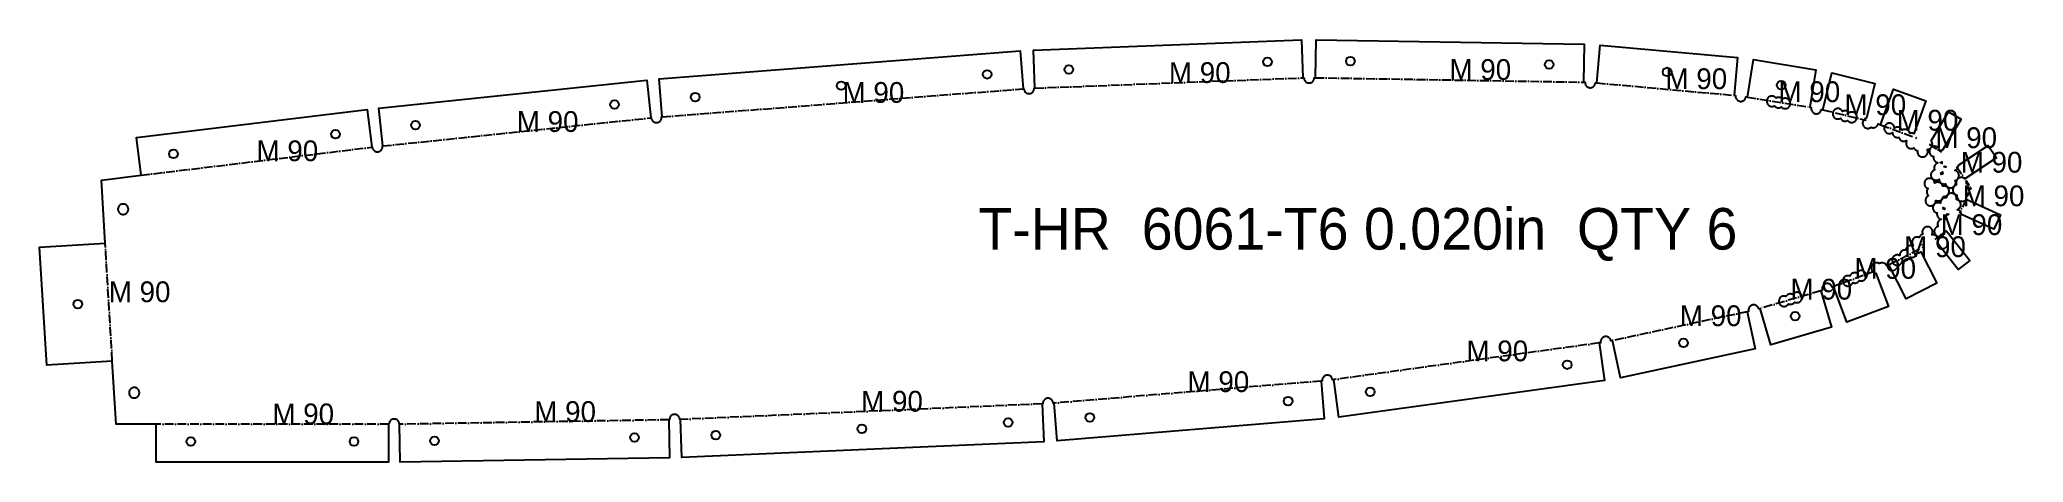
# Model space of a CAD drawing. Header units: millimetres. Extents: x -22 to 551, y -11 to 111.
import ezdxf

# ---------------------------------------------------------------- set-up
doc = ezdxf.new("R2010")
doc.units = ezdxf.units.MM
doc.linetypes.add('DASHDOT', pattern=[3.556, 2.54, -0.508, 0, -0.508])
for name, color, linetype in [('CUT', 7, 'CONTINUOUS'), ('ETCH', 8, 'CONTINUOUS'), ('HOLE', 6, 'CONTINUOUS'), ('MOUNTAIN', 5, 'DASHDOT')]:
    doc.layers.add(name, color=color, linetype=linetype)

msp = doc.modelspace()

# ---------------------------------------------------------------- linework, layer by layer
at = {"layer": 'CUT'}
for points in [[(524.5, 79.84), (524.4, 79.74), (524.31, 79.62), (524.24, 79.49), (524.17, 79.36), (524.12, 79.22), (524.09, 79.08), (524.07, 78.93), (524.06, 78.78), (524.07, 78.64), (524.09, 78.49), (524.12, 78.35), (524.17, 78.21), (524.24, 78.08), (524.31, 77.95), (524.4, 77.83), (524.5, 77.72), (524.61, 77.62), (524.73, 77.54), (524.85, 77.46), (524.99, 77.4), (525.12, 77.35), (525.27, 77.31), (525.29, 77.31), (525.28, 77.28), (525.26, 77.14), (525.25, 76.99), (525.26, 76.84), (525.28, 76.7), (525.31, 76.55), (525.36, 76.42), (525.43, 76.28), (525.5, 76.16), (525.59, 76.04), (525.69, 75.93), (525.8, 75.83), (525.92, 75.74), (526.04, 75.67), (526.18, 75.6), (526.31, 75.55), (526.46, 75.52), (526.49, 75.51), (526.35, 75.47), (526.22, 75.4), (526.09, 75.33), (525.97, 75.24), (525.87, 75.14), (525.77, 75.03), (525.68, 74.91), (525.6, 74.79), (525.54, 74.65), (525.49, 74.52), (525.45, 74.37), (525.43, 74.23), (525.43, 74.08), (525.43, 73.93), (525.45, 73.79), (525.49, 73.65), (525.54, 73.51), (525.57, 73.44), (525.53, 73.43), (525.4, 73.38), (525.26, 73.32), (525.14, 73.24), (525.02, 73.16), (524.91, 73.06), (524.81, 72.95), (524.72, 72.83), (524.65, 72.7), (524.58, 72.57), (524.53, 72.43), (524.5, 72.29), (524.48, 72.14), (524.47, 72), (524.48, 71.85), (524.5, 71.7), (524.53, 71.56), (524.58, 71.42), (524.65, 71.29), (524.72, 71.16), (524.81, 71.04), (524.91, 70.94), (525.02, 70.84), (525.14, 70.75), (525.26, 70.67), (525.4, 70.61), (525.53, 70.56), (525.68, 70.53), (525.82, 70.5), (525.97, 70.5), (526.12, 70.5), (526.26, 70.53), (526.41, 70.56), (526.54, 70.61), (526.68, 70.67), (526.8, 70.75), (526.84, 70.78), (526.84, 70.72), (526.86, 70.57), (526.9, 70.43), (526.95, 70.29), (527.01, 70.16), (527.09, 70.03), (527.17, 69.91), (527.27, 69.81), (527.38, 69.71), (527.5, 69.62), (527.63, 69.54), (527.76, 69.48), (527.9, 69.43), (528.04, 69.4), (528.19, 69.37), (528.33, 69.37), (528.48, 69.37), (528.63, 69.4), (528.7, 69.41), (528.72, 69.34), (528.77, 69.2), (528.83, 69.07), (528.91, 68.94), (528.99, 68.83), (529.09, 68.72), (529.2, 68.62), (529.32, 68.53), (529.45, 68.45), (529.58, 68.39), (529.72, 68.34), (529.86, 68.31), (530.01, 68.28), (530.15, 68.28), (530.3, 68.28), (530.44, 68.31), (530.59, 68.34), (530.73, 68.39), (530.86, 68.45), (530.99, 68.53), (531.1, 68.62), (531.21, 68.72), (531.31, 68.83), (531.4, 68.94), (531.48, 69.07), (531.54, 69.2), (531.59, 69.34), (531.62, 69.48), (531.65, 69.63), (531.65, 69.78), (531.65, 69.92), (531.62, 70.07), (531.59, 70.21), (531.54, 70.35), (531.51, 70.42), (531.54, 70.43), (531.68, 70.48), (531.82, 70.54), (531.94, 70.61), (532.06, 70.7), (532.17, 70.8), (532.27, 70.91), (532.36, 71.03), (532.43, 71.15), (532.49, 71.29), (532.54, 71.43), (532.58, 71.57), (532.6, 71.71), (532.61, 71.86), (532.6, 72.01), (532.58, 72.15), (532.54, 72.3), (532.49, 72.44), (532.43, 72.57), (532.36, 72.69), (532.27, 72.81), (532.17, 72.92), (532.06, 73.02), (531.94, 73.11), (531.82, 73.18), (531.68, 73.25), (531.54, 73.3), (531.4, 73.33), (531.37, 73.34), (531.51, 73.38), (531.64, 73.45), (531.77, 73.52), (531.88, 73.61), (531.99, 73.71), (532.09, 73.82), (532.18, 73.94), (532.26, 74.06), (532.32, 74.2), (532.37, 74.33), (532.4, 74.48), (532.43, 74.62), (532.43, 74.77), (532.43, 74.82), (541.04, 80.53), (543.42, 76.94), (534.28, 70.87), (534.3, 70.84), (534.22, 70.92), (534.1, 71.01), (533.97, 71.08), (533.84, 71.14), (533.7, 71.19), (533.56, 71.23), (533.41, 71.25), (533.26, 71.26), (533.12, 71.25), (532.97, 71.23), (532.83, 71.19), (532.69, 71.14), (532.56, 71.08), (532.43, 71.01), (532.31, 70.92), (532.2, 70.82), (532.1, 70.71), (532.02, 70.59), (531.94, 70.47), (531.88, 70.33), (531.83, 70.19), (531.79, 70.05), (531.77, 69.91), (531.76, 69.76), (531.77, 69.61), (531.79, 69.47), (531.83, 69.32), (531.88, 69.18), (531.91, 69.12), (531.87, 69.11), (531.73, 69.06), (531.6, 69), (531.47, 68.92), (531.36, 68.83), (531.25, 68.74), (531.15, 68.63), (531.06, 68.51), (530.99, 68.38), (530.92, 68.25), (530.87, 68.11), (530.84, 67.97), (530.82, 67.82), (530.81, 67.67), (530.82, 67.53), (530.84, 67.38), (530.87, 67.24), (530.92, 67.1), (530.99, 66.97), (531.06, 66.84), (531.15, 66.72), (531.25, 66.61), (531.36, 66.51), (531.47, 66.43), (531.6, 66.35), (531.73, 66.29), (531.87, 66.24), (532.02, 66.2), (532.03, 66.2), (532.03, 66.17), (532.01, 66.03), (532, 65.88), (532.01, 65.73), (532.03, 65.59), (532.06, 65.44), (532.11, 65.31), (532.18, 65.17), (532.25, 65.05), (532.34, 64.93), (532.44, 64.82), (532.55, 64.72), (532.67, 64.63), (532.79, 64.56), (532.92, 64.49), (533.06, 64.44), (533.21, 64.41), (533.35, 64.39), (533.5, 64.38), (533.65, 64.39), (533.79, 64.41), (533.93, 64.44), (534.07, 64.49), (534.21, 64.56), (534.33, 64.63), (534.45, 64.72), (534.56, 64.82), (534.66, 64.93), (534.72, 65.01), (544.6, 60.48), (542.69, 56.31), (533.29, 60.63), (533.29, 60.65), (533.27, 60.8), (533.23, 60.94), (533.18, 61.08), (533.12, 61.21), (533.04, 61.34), (532.95, 61.46), (532.86, 61.57), (532.75, 61.66), (532.63, 61.75), (532.5, 61.83), (532.37, 61.89), (532.23, 61.94), (532.09, 61.98), (532.06, 61.98), (532.19, 62.03), (532.33, 62.09), (532.45, 62.17), (532.57, 62.25), (532.68, 62.35), (532.78, 62.46), (532.87, 62.58), (532.94, 62.71), (533, 62.84), (533.05, 62.98), (533.09, 63.12), (533.11, 63.27), (533.12, 63.41), (533.11, 63.56), (533.09, 63.71), (533.05, 63.85), (533, 63.99), (532.94, 64.12), (532.87, 64.25), (532.78, 64.37), (532.68, 64.47), (532.57, 64.57), (532.45, 64.66), (532.33, 64.74), (532.19, 64.8), (532.05, 64.85), (531.91, 64.88), (531.89, 64.89), (531.9, 64.92), (531.92, 65.06), (531.93, 65.21), (531.92, 65.35), (531.9, 65.5), (531.86, 65.64), (531.81, 65.78), (531.75, 65.92), (531.68, 66.04), (531.59, 66.16), (531.49, 66.27), (531.38, 66.37), (531.26, 66.46), (531.14, 66.53), (531, 66.59), (530.86, 66.64), (530.72, 66.68), (530.58, 66.7), (530.43, 66.71), (530.28, 66.7), (530.14, 66.68), (529.99, 66.64), (529.85, 66.59), (529.72, 66.53), (529.59, 66.46), (529.48, 66.37), (529.37, 66.27), (529.27, 66.16), (529.18, 66.04), (529.11, 65.92), (529.04, 65.78), (528.99, 65.64), (528.96, 65.5), (528.94, 65.39), (528.9, 65.4), (528.75, 65.41), (528.61, 65.4), (528.46, 65.38), (528.32, 65.34), (528.18, 65.29), (528.05, 65.23), (527.92, 65.15), (527.8, 65.07), (527.69, 64.97), (527.6, 64.86), (527.51, 64.74), (527.43, 64.61), (527.37, 64.48), (527.32, 64.34), (527.28, 64.2), (527.26, 64.05), (527.25, 63.91), (527.26, 63.82), (527.25, 63.82), (527.12, 63.89), (526.98, 63.94), (526.84, 63.97), (526.69, 63.99), (526.54, 64), (526.4, 63.99), (526.25, 63.97), (526.11, 63.94), (525.97, 63.89), (525.84, 63.82), (525.71, 63.75), (525.59, 63.66), (525.48, 63.56), (525.38, 63.45), (525.3, 63.33), (525.22, 63.21), (525.16, 63.08), (525.11, 62.94), (525.07, 62.79), (525.05, 62.65), (525.04, 62.5), (525.05, 62.35), (525.07, 62.21), (525.11, 62.07), (525.16, 61.93), (525.22, 61.79), (525.3, 61.67), (525.38, 61.55), (525.48, 61.44), (525.59, 61.34), (525.71, 61.25), (525.84, 61.18), (525.97, 61.12), (526.11, 61.07), (526.25, 61.03), (526.27, 61.03), (526.26, 61), (526.24, 60.85), (526.23, 60.71), (526.24, 60.56), (526.26, 60.41), (526.3, 60.27), (526.35, 60.13), (526.41, 60), (526.49, 59.87), (526.57, 59.76), (526.67, 59.65), (526.78, 59.55), (526.9, 59.46), (527.03, 59.38), (527.16, 59.32), (527.3, 59.27), (527.44, 59.24), (527.47, 59.23), (527.34, 59.18), (527.2, 59.12), (527.08, 59.05), (526.96, 58.96), (526.85, 58.86), (526.75, 58.75), (526.66, 58.63), (526.59, 58.51), (526.52, 58.37), (526.47, 58.23), (526.44, 58.09), (526.42, 57.95), (526.41, 57.8), (526.42, 57.65), (526.44, 57.51), (526.47, 57.36), (526.52, 57.22), (526.55, 57.16), (526.52, 57.15), (526.38, 57.1), (526.25, 57.04), (526.12, 56.96), (526, 56.87), (525.89, 56.77), (525.79, 56.67), (525.71, 56.55), (525.63, 56.42), (525.57, 56.29), (525.52, 56.15), (525.48, 56.01), (525.46, 55.86), (525.45, 55.71), (525.46, 55.57), (525.48, 55.42), (525.52, 55.28), (525.57, 55.14), (525.63, 55.01), (525.71, 54.88), (525.79, 54.76), (525.89, 54.65), (526, 54.55), (526.12, 54.47), (526.25, 54.39), (526.38, 54.33), (526.52, 54.28), (526.66, 54.24), (526.81, 54.22), (526.95, 54.21), (527.1, 54.22), (527.25, 54.24), (527.39, 54.28), (527.53, 54.33), (527.66, 54.39), (527.79, 54.47), (527.91, 54.55), (528.01, 54.65), (528.11, 54.76), (528.2, 54.88), (528.28, 55.01), (528.34, 55.14), (528.39, 55.28), (528.42, 55.42), (528.45, 55.57), (528.45, 55.71), (528.45, 55.8), (528.46, 55.8), (528.59, 55.73), (528.73, 55.68), (528.87, 55.65), (529.02, 55.63), (529.16, 55.62), (529.22, 55.62), (535.69, 47.29), (532.34, 44.69), (526.33, 52.43), (526.4, 52.54), (526.46, 52.67), (526.51, 52.81), (526.55, 52.95), (526.57, 53.1), (526.57, 53.25), (526.57, 53.39), (526.55, 53.54), (526.51, 53.68), (526.46, 53.82), (526.4, 53.95), (526.32, 54.08), (526.23, 54.2), (526.13, 54.31), (526.03, 54.41), (525.91, 54.49), (525.78, 54.57), (525.65, 54.63), (525.51, 54.68), (525.37, 54.72), (525.22, 54.74), (525.07, 54.75), (524.93, 54.74), (524.78, 54.72), (524.74, 54.71), (524.74, 54.71), (524.82, 54.84), (524.88, 54.97), (524.93, 55.11), (524.97, 55.25), (524.99, 55.4), (525, 55.54), (524.99, 55.69), (524.97, 55.84), (524.93, 55.98), (524.88, 56.12), (524.82, 56.25), (524.74, 56.38), (524.65, 56.49), (524.56, 56.6), (524.45, 56.7), (524.33, 56.79), (524.2, 56.87), (524.07, 56.93), (523.93, 56.98), (523.79, 57.01), (523.64, 57.04), (523.5, 57.04), (523.35, 57.04), (523.2, 57.01), (523.06, 56.98), (522.92, 56.93), (522.79, 56.87), (522.66, 56.79), (522.54, 56.7), (522.43, 56.6), (522.34, 56.49), (522.25, 56.38), (522.17, 56.25), (522.11, 56.12), (522.06, 55.98), (522.02, 55.84), (522, 55.69), (522, 55.54), (522, 55.4), (522.02, 55.25), (522.06, 55.11), (522.11, 54.97), (522.14, 54.9), (522.1, 54.89), (521.97, 54.84), (521.83, 54.78), (521.71, 54.71), (521.59, 54.62), (521.48, 54.52), (521.38, 54.41), (521.29, 54.29), (521.22, 54.17), (521.15, 54.03), (521.13, 53.96), (521.12, 53.96), (520.98, 54.01), (520.83, 54.05), (520.69, 54.07), (520.54, 54.08), (520.39, 54.07), (520.25, 54.05), (520.11, 54.01), (519.97, 53.96), (519.83, 53.9), (519.71, 53.82), (519.59, 53.74), (519.48, 53.64), (519.38, 53.53), (519.29, 53.41), (519.22, 53.28), (519.16, 53.15), (519.11, 53.01), (519.07, 52.87), (519.05, 52.72), (519.04, 52.58), (519.05, 52.43), (519.07, 52.28), (519.11, 52.14), (519.16, 52), (519.22, 51.87), (519.29, 51.74), (519.33, 51.69), (519.27, 51.57), (519.25, 51.49), (519.24, 51.5), (519.1, 51.55), (518.95, 51.58), (518.81, 51.6), (518.66, 51.61), (518.51, 51.6), (518.37, 51.58), (518.23, 51.55), (518.09, 51.5), (517.95, 51.43), (517.83, 51.36), (517.71, 51.27), (517.6, 51.17), (517.5, 51.06), (517.41, 50.94), (517.34, 50.82), (517.28, 50.69), (517.23, 50.55), (517.19, 50.4), (517.17, 50.3), (517.14, 50.3), (516.99, 50.31), (516.84, 50.3), (516.7, 50.28), (516.55, 50.25), (516.41, 50.2), (516.28, 50.13), (516.15, 50.06), (516.04, 49.97), (515.93, 49.87), (515.83, 49.76), (515.74, 49.64), (515.67, 49.52), (515.6, 49.38), (515.55, 49.25), (515.52, 49.1), (515.5, 48.96), (515.49, 48.81), (515.49, 48.72), (515.48, 48.73), (515.35, 48.79), (515.21, 48.84), (515.07, 48.88), (514.92, 48.9), (514.78, 48.9), (514.63, 48.9), (514.48, 48.88), (514.34, 48.84), (514.2, 48.79), (514.07, 48.73), (513.94, 48.65), (513.83, 48.56), (513.72, 48.47), (513.62, 48.36), (513.53, 48.24), (513.45, 48.11), (513.39, 47.98), (513.34, 47.84), (513.31, 47.7), (513.28, 47.55), (513.28, 47.4), (513.28, 47.26), (513.31, 47.11), (513.34, 46.97), (513.39, 46.83), (513.45, 46.7), (513.53, 46.57), (513.62, 46.45), (513.72, 46.34), (513.83, 46.24), (513.94, 46.16), (514.07, 46.08), (514.2, 46.02), (514.34, 45.97), (514.48, 45.93), (514.63, 45.91), (514.78, 45.9), (514.92, 45.91), (515.07, 45.93), (515.21, 45.97), (515.35, 46.02), (515.48, 46.08), (515.61, 46.16), (515.73, 46.24), (515.84, 46.34), (515.94, 46.45), (516.02, 46.57), (516.1, 46.7), (516.16, 46.83), (516.21, 46.97), (516.25, 47.11), (516.27, 47.26), (516.28, 47.4), (516.27, 47.49), (516.28, 47.49), (516.41, 47.42), (516.55, 47.38), (516.7, 47.34), (516.84, 47.32), (516.99, 47.31), (517.14, 47.32), (517.28, 47.34), (517.42, 47.38), (517.56, 47.42), (517.7, 47.49), (517.82, 47.56), (517.94, 47.65), (518.05, 47.75), (518.15, 47.86), (518.24, 47.98), (518.31, 48.1), (518.37, 48.24), (518.4, 48.31), (518.41, 48.31), (518.55, 48.26), (518.69, 48.22), (518.84, 48.2), (518.99, 48.19), (519.13, 48.2), (519.28, 48.22), (519.42, 48.26), (519.56, 48.31), (519.69, 48.37), (519.82, 48.44), (519.94, 48.53), (520.05, 48.63), (520.15, 48.74), (520.23, 48.86), (520.31, 48.98), (520.37, 49.12), (520.42, 49.26), (520.46, 49.4), (520.47, 49.5), (520.51, 49.5), (520.66, 49.49), (520.81, 49.5), (520.95, 49.52), (521.1, 49.56), (521.23, 49.61), (521.37, 49.67), (521.49, 49.74), (521.57, 49.8), (526.18, 40.77), (517.35, 36.26), (512.36, 46.03), (511.75, 45.72), (511.75, 45.72), (511.69, 45.86), (511.61, 45.98), (511.52, 46.1), (511.42, 46.21), (511.31, 46.31), (511.2, 46.4), (511.07, 46.47), (510.94, 46.53), (510.8, 46.58), (510.66, 46.62), (510.51, 46.64), (510.36, 46.65), (510.22, 46.64), (510.07, 46.62), (509.93, 46.58), (509.79, 46.53), (509.66, 46.47), (509.58, 46.43), (509.49, 46.48), (509.35, 46.55), (509.22, 46.6), (509.07, 46.63), (508.93, 46.65), (508.78, 46.66), (508.63, 46.65), (508.49, 46.63), (508.35, 46.6), (508.21, 46.55), (508.07, 46.48), (507.95, 46.41), (507.83, 46.32), (507.72, 46.22), (507.62, 46.11), (507.53, 45.99), (507.46, 45.87), (507.4, 45.74), (507.35, 45.6), (507.31, 45.45), (507.29, 45.31), (507.28, 45.16), (507.29, 45.01), (507.31, 44.87), (507.35, 44.73), (507.4, 44.59), (507.46, 44.45), (507.53, 44.33), (507.62, 44.21), (507.72, 44.1), (507.83, 44), (507.95, 43.91), (508.07, 43.84), (508.21, 43.78), (508.35, 43.73), (508.49, 43.69), (508.59, 43.68), (512.21, 33.99), (500.22, 29.51), (496.37, 39.78), (495.95, 39.62), (495.9, 39.74), (495.84, 39.87), (495.77, 40), (495.68, 40.12), (495.58, 40.23), (495.47, 40.33), (495.35, 40.41), (495.23, 40.49), (495.09, 40.55), (494.95, 40.6), (494.81, 40.64), (494.67, 40.66), (494.52, 40.67), (494.37, 40.66), (494.23, 40.64), (494.08, 40.6), (493.95, 40.55), (493.81, 40.49), (493.69, 40.41), (493.57, 40.33), (493.46, 40.23), (493.36, 40.12), (493.27, 40), (493.2, 39.87), (493.13, 39.74), (493.08, 39.6), (493.05, 39.46), (493.03, 39.31), (493.02, 39.17), (493.03, 39.02), (493.05, 38.87), (493.08, 38.73), (493.1, 38.68), (492.67, 38.55), (495.72, 28.02), (478.18, 22.93), (475.13, 33.46), (474.72, 33.34), (474.69, 33.43), (474.64, 33.57), (474.58, 33.7), (474.51, 33.83), (474.42, 33.95), (474.32, 34.05), (474.21, 34.15), (474.09, 34.24), (473.97, 34.32), (473.83, 34.38), (473.69, 34.43), (473.55, 34.46), (473.41, 34.49), (473.26, 34.49), (473.11, 34.49), (472.97, 34.46), (472.82, 34.43), (472.68, 34.38), (472.55, 34.32), (472.43, 34.24), (472.31, 34.15), (472.2, 34.05), (472.1, 33.95), (472.01, 33.83), (471.94, 33.7), (471.87, 33.57), (471.82, 33.43), (471.79, 33.29), (471.77, 33.14), (471.76, 32.99), (471.77, 32.85), (471.79, 32.7), (471.81, 32.61), (471.39, 32.52), (473.69, 21.8), (434.75, 13.46), (432.45, 24.18), (432.02, 24.09), (432.01, 24.14), (431.97, 24.28), (431.92, 24.42), (431.86, 24.55), (431.78, 24.68), (431.7, 24.8), (431.6, 24.91), (431.49, 25.01), (431.37, 25.09), (431.24, 25.17), (431.11, 25.23), (430.97, 25.28), (430.83, 25.32), (430.68, 25.34), (430.54, 25.35), (430.39, 25.34), (430.24, 25.32), (430.1, 25.28), (429.96, 25.23), (429.83, 25.17), (429.7, 25.09), (429.59, 25.01), (429.48, 24.91), (429.38, 24.8), (429.29, 24.68), (429.21, 24.55), (429.15, 24.42), (429.1, 24.28), (429.07, 24.14), (429.04, 23.99), (429.04, 23.85), (429.04, 23.7), (429.06, 23.57), (428.63, 23.51), (430.13, 12.64), (353.39, 2.03), (351.89, 12.9), (351.56, 12.85), (351.54, 12.99), (351.5, 13.13), (351.45, 13.27), (351.39, 13.41), (351.32, 13.53), (351.23, 13.65), (351.13, 13.76), (351.02, 13.86), (350.9, 13.95), (350.78, 14.02), (350.64, 14.08), (350.5, 14.13), (350.36, 14.17), (350.22, 14.19), (350.07, 14.2), (349.92, 14.19), (349.78, 14.17), (349.63, 14.13), (349.49, 14.08), (349.36, 14.02), (349.24, 13.95), (349.12, 13.86), (349.01, 13.76), (348.91, 13.65), (348.82, 13.53), (348.75, 13.41), (348.68, 13.27), (348.63, 13.13), (348.6, 12.99), (348.58, 12.85), (348.57, 12.7), (348.58, 12.55), (348.58, 12.53), (348.25, 12.5), (349.15, 1.56), (271.96, -4.8), (271.06, 6.13), (270.82, 6.11), (270.82, 6.17), (270.8, 6.31), (270.76, 6.46), (270.71, 6.6), (270.65, 6.73), (270.57, 6.85), (270.49, 6.97), (270.39, 7.08), (270.28, 7.18), (270.16, 7.27), (270.03, 7.34), (269.9, 7.41), (269.76, 7.46), (269.62, 7.49), (269.47, 7.51), (269.33, 7.52), (269.18, 7.51), (269.03, 7.49), (268.89, 7.46), (268.75, 7.41), (268.62, 7.34), (268.49, 7.27), (268.38, 7.18), (268.27, 7.08), (268.17, 6.97), (268.08, 6.85), (268, 6.73), (267.94, 6.6), (267.89, 6.46), (267.86, 6.31), (267.83, 6.17), (267.83, 6.02), (267.83, 5.92), (267.6, 5.91), (268.07, -5.05), (163.54, -9.56), (163.07, 1.4), (162.91, 1.4), (162.91, 1.5), (162.88, 1.65), (162.85, 1.79), (162.8, 1.93), (162.74, 2.06), (162.66, 2.19), (162.57, 2.31), (162.47, 2.42), (162.36, 2.51), (162.25, 2.6), (162.12, 2.68), (161.99, 2.74), (161.85, 2.79), (161.71, 2.83), (161.56, 2.85), (161.41, 2.85), (161.27, 2.85), (161.12, 2.83), (160.98, 2.79), (160.84, 2.74), (160.71, 2.68), (160.58, 2.6), (160.46, 2.51), (160.35, 2.42), (160.25, 2.31), (160.17, 2.19), (160.09, 2.06), (160.03, 1.93), (159.98, 1.79), (159.94, 1.65), (159.92, 1.5), (159.91, 1.35), (159.91, 1.31), (159.75, 1.31), (159.93, -9.66), (82.12, -10.94), (81.94, 0.03), (81.85, 0.02), (81.84, 0.16), (81.82, 0.31), (81.78, 0.45), (81.73, 0.59), (81.67, 0.72), (81.59, 0.85), (81.51, 0.96), (81.41, 1.07), (81.3, 1.17), (81.18, 1.26), (81.05, 1.34), (80.92, 1.4), (80.78, 1.45), (80.64, 1.48), (80.49, 1.51), (80.35, 1.51), (80.2, 1.51), (80.05, 1.48), (79.91, 1.45), (79.77, 1.4), (79.64, 1.34), (79.51, 1.26), (79.39, 1.17), (79.29, 1.07), (79.19, 0.96), (79.1, 0.85), (79.02, 0.72), (78.96, 0.59), (78.91, 0.45), (78.87, 0.31), (78.85, 0.16), (78.85, 0.01), (78.85, 0), (78.75, 0), (78.75, -10.97), (11.57, -10.97), (11.57, 0), (0, 0), (-1.1, 18.25), (-20.04, 17.1), (-22.1, 51.15), (-3.16, 52.29), (-4.26, 70.54), (7.22, 71.93), (5.9, 82.83), (72.59, 90.91), (73.91, 80.02), (74.01, 80.03), (74.03, 79.91), (74.07, 79.77), (74.12, 79.63), (74.18, 79.49), (74.26, 79.37), (74.34, 79.25), (74.44, 79.14), (74.55, 79.04), (74.67, 78.95), (74.8, 78.88), (74.93, 78.81), (75.07, 78.77), (75.21, 78.73), (75.36, 78.71), (75.5, 78.7), (75.65, 78.71), (75.79, 78.73), (75.94, 78.77), (76.08, 78.81), (76.21, 78.88), (76.34, 78.95), (76.45, 79.04), (76.56, 79.14), (76.66, 79.25), (76.75, 79.37), (76.83, 79.49), (76.89, 79.63), (76.94, 79.77), (76.97, 79.91), (77, 80.05), (77, 80.2), (77, 80.35), (76.99, 80.37), (77.09, 80.38), (75.95, 91.29), (153.35, 99.39), (154.49, 88.48), (154.65, 88.49), (154.65, 88.48), (154.67, 88.33), (154.71, 88.19), (154.76, 88.05), (154.82, 87.92), (154.89, 87.79), (154.98, 87.68), (155.08, 87.57), (155.19, 87.47), (155.31, 87.38), (155.43, 87.3), (155.57, 87.24), (155.71, 87.19), (155.85, 87.16), (155.99, 87.13), (156.14, 87.13), (156.29, 87.13), (156.43, 87.16), (156.58, 87.19), (156.71, 87.24), (156.85, 87.3), (156.97, 87.38), (157.09, 87.47), (157.2, 87.57), (157.3, 87.68), (157.39, 87.79), (157.46, 87.92), (157.53, 88.05), (157.58, 88.19), (157.61, 88.33), (157.63, 88.48), (157.64, 88.63), (157.63, 88.77), (157.79, 88.78), (156.94, 99.72), (261.25, 107.82), (262.1, 96.88), (262.34, 96.9), (262.34, 96.84), (262.36, 96.69), (262.4, 96.55), (262.45, 96.41), (262.51, 96.28), (262.58, 96.15), (262.67, 96.03), (262.77, 95.92), (262.88, 95.82), (263, 95.74), (263.13, 95.66), (263.26, 95.6), (263.4, 95.55), (263.54, 95.51), (263.69, 95.49), (263.83, 95.48), (263.98, 95.49), (264.12, 95.51), (264.27, 95.55), (264.41, 95.6), (264.54, 95.66), (264.67, 95.74), (264.78, 95.82), (264.89, 95.92), (264.99, 96.03), (265.08, 96.15), (265.16, 96.28), (265.22, 96.41), (265.27, 96.55), (265.3, 96.69), (265.32, 96.84), (265.33, 96.98), (265.33, 97.08), (265.56, 97.08), (265.14, 108.05), (342.54, 111.02), (342.96, 100.05), (343.29, 100.07), (343.3, 99.93), (343.32, 99.78), (343.36, 99.64), (343.4, 99.5), (343.47, 99.37), (343.54, 99.24), (343.63, 99.12), (343.73, 99.01), (343.84, 98.91), (343.96, 98.83), (344.08, 98.75), (344.22, 98.69), (344.36, 98.64), (344.5, 98.6), (344.64, 98.58), (344.79, 98.57), (344.94, 98.58), (345.08, 98.6), (345.23, 98.64), (345.36, 98.69), (345.5, 98.75), (345.62, 98.83), (345.74, 98.91), (345.85, 99.01), (345.95, 99.12), (346.04, 99.24), (346.11, 99.37), (346.18, 99.5), (346.23, 99.64), (346.26, 99.78), (346.28, 99.93), (346.29, 100.07), (346.29, 100.1), (346.62, 100.09), (346.8, 111.06), (424.26, 109.77), (424.08, 98.8), (424.52, 98.79), (424.52, 98.69), (424.52, 98.55), (424.55, 98.4), (424.58, 98.26), (424.63, 98.12), (424.69, 97.99), (424.77, 97.86), (424.86, 97.74), (424.96, 97.63), (425.06, 97.53), (425.18, 97.45), (425.31, 97.37), (425.44, 97.31), (425.58, 97.26), (425.72, 97.22), (425.87, 97.2), (426.02, 97.19), (426.16, 97.2), (426.31, 97.22), (426.45, 97.26), (426.59, 97.31), (426.72, 97.37), (426.85, 97.45), (426.97, 97.53), (427.08, 97.63), (427.18, 97.74), (427.26, 97.86), (427.34, 97.99), (427.4, 98.12), (427.45, 98.26), (427.49, 98.4), (427.51, 98.55), (427.51, 98.63), (427.95, 98.59), (428.94, 109.52), (468.61, 105.92), (467.62, 95), (468.04, 94.96), (468.04, 94.9), (468.03, 94.76), (468.04, 94.61), (468.06, 94.46), (468.09, 94.32), (468.14, 94.18), (468.21, 94.05), (468.28, 93.92), (468.37, 93.8), (468.47, 93.7), (468.58, 93.6), (468.69, 93.51), (468.82, 93.43), (468.95, 93.37), (469.09, 93.32), (469.24, 93.28), (469.38, 93.26), (469.53, 93.26), (469.68, 93.26), (469.82, 93.28), (469.96, 93.32), (470.1, 93.37), (470.24, 93.43), (470.36, 93.51), (470.48, 93.6), (470.59, 93.7), (470.69, 93.8), (470.78, 93.92), (470.85, 94.05), (470.91, 94.18), (470.96, 94.32), (471, 94.46), (471.02, 94.58), (471.44, 94.51), (473.21, 105.34), (491.23, 102.4), (489.46, 91.57), (489.91, 91.5), (489.91, 91.48), (489.88, 91.33), (489.88, 91.19), (489.88, 91.04), (489.91, 90.89), (489.94, 90.75), (489.99, 90.61), (490.05, 90.48), (490.13, 90.35), (490.22, 90.23), (490.32, 90.13), (490.43, 90.03), (490.54, 89.94), (490.67, 89.86), (490.8, 89.8), (490.94, 89.75), (491.08, 89.72), (491.23, 89.69), (491.38, 89.69), (491.52, 89.69), (491.67, 89.72), (491.81, 89.75), (491.95, 89.8), (492.08, 89.86), (492.21, 89.94), (492.33, 90.03), (492.44, 90.13), (492.54, 90.23), (492.62, 90.35), (492.7, 90.48), (492.76, 90.61), (492.81, 90.75), (492.85, 90.89), (492.85, 90.91), (493.29, 90.8), (495.87, 101.46), (508.32, 98.45), (505.88, 88.4), (505.82, 88.39), (505.68, 88.34), (505.55, 88.28), (505.42, 88.2), (505.3, 88.11), (505.2, 88.01), (505.1, 87.9), (505.01, 87.79), (504.93, 87.66), (504.87, 87.53), (504.82, 87.39), (504.79, 87.25), (504.76, 87.1), (504.76, 86.95), (504.76, 86.81), (504.79, 86.66), (504.82, 86.52), (504.87, 86.38), (504.93, 86.25), (505.01, 86.12), (505.1, 86), (505.2, 85.89), (505.3, 85.79), (505.42, 85.71), (505.55, 85.63), (505.68, 85.57), (505.82, 85.52), (505.96, 85.48), (506.11, 85.46), (506.26, 85.45), (506.4, 85.46), (506.55, 85.48), (506.69, 85.52), (506.83, 85.57), (506.96, 85.63), (507.09, 85.71), (507.21, 85.79), (507.25, 85.77), (507.39, 85.72), (507.53, 85.68), (507.68, 85.66), (507.83, 85.66), (507.97, 85.66), (508.12, 85.68), (508.26, 85.72), (508.4, 85.77), (508.53, 85.83), (508.66, 85.91), (508.78, 86), (508.89, 86.09), (508.98, 86.2), (509.07, 86.32), (509.15, 86.45), (509.21, 86.58), (509.26, 86.72), (509.27, 86.76), (509.91, 86.52), (513.69, 96.82), (523, 93.4), (519.51, 83.89), (519.46, 83.92), (519.32, 83.98), (519.19, 84.03), (519.04, 84.07), (518.9, 84.09), (518.75, 84.09), (518.6, 84.09), (518.46, 84.07), (518.39, 84.05), (518.37, 84.12), (518.32, 84.26), (518.26, 84.39), (518.18, 84.52), (518.09, 84.64), (517.99, 84.74), (517.88, 84.84), (517.77, 84.93), (517.64, 85.01), (517.51, 85.07), (517.37, 85.12), (517.23, 85.15), (517.08, 85.18), (516.93, 85.18), (516.79, 85.18), (516.64, 85.15), (516.5, 85.12), (516.36, 85.07), (516.23, 85.01), (516.19, 84.98), (516.17, 85.02), (516.09, 85.15), (516, 85.27), (515.9, 85.38), (515.79, 85.48), (515.68, 85.56), (515.55, 85.64), (515.42, 85.7), (515.28, 85.75), (515.14, 85.79), (514.99, 85.81), (514.84, 85.82), (514.7, 85.81), (514.55, 85.79), (514.41, 85.75), (514.27, 85.7), (514.14, 85.64), (514.01, 85.56), (513.97, 85.54), (513.97, 85.59), (513.95, 85.74), (513.91, 85.88), (513.86, 86.02), (513.8, 86.15), (513.73, 86.28), (513.64, 86.4), (513.54, 86.51), (513.43, 86.61), (513.31, 86.69), (513.19, 86.77), (513.05, 86.83), (512.91, 86.88), (512.77, 86.92), (512.63, 86.94), (512.48, 86.95), (512.33, 86.94), (512.19, 86.92), (512.04, 86.88), (511.9, 86.83), (511.77, 86.77), (511.65, 86.69), (511.53, 86.61), (511.42, 86.51), (511.32, 86.4), (511.23, 86.28), (511.16, 86.15), (511.09, 86.02), (511.04, 85.88), (511.01, 85.74), (510.99, 85.59), (510.98, 85.45), (510.99, 85.3), (511.01, 85.15), (511.04, 85.01), (511.09, 84.87), (511.16, 84.74), (511.23, 84.61), (511.32, 84.5), (511.42, 84.39), (511.53, 84.29), (511.65, 84.2), (511.77, 84.12), (511.9, 84.06), (512.04, 84.01), (512.19, 83.98), (512.33, 83.95), (512.48, 83.95), (512.63, 83.95), (512.77, 83.98), (512.91, 84.01), (513.05, 84.06), (513.19, 84.12), (513.31, 84.2), (513.35, 84.23), (513.35, 84.17), (513.37, 84.02), (513.41, 83.88), (513.46, 83.74), (513.52, 83.61), (513.6, 83.48), (513.68, 83.37), (513.78, 83.26), (513.89, 83.16), (514.01, 83.07), (514.14, 82.99), (514.27, 82.93), (514.41, 82.88), (514.55, 82.85), (514.7, 82.82), (514.84, 82.82), (514.99, 82.82), (515.14, 82.85), (515.21, 82.86), (515.23, 82.79), (515.28, 82.65), (515.34, 82.52), (515.41, 82.39), (515.5, 82.28), (515.6, 82.17), (515.71, 82.07), (515.83, 81.98), (515.95, 81.91), (516.09, 81.84), (516.23, 81.79), (516.37, 81.76), (516.51, 81.74), (516.66, 81.73), (516.81, 81.74), (516.95, 81.76), (517.1, 81.79), (517.24, 81.84), (517.37, 81.91), (517.41, 81.93), (517.43, 81.89), (517.48, 81.8), (517.43, 81.7), (517.38, 81.56), (517.35, 81.42), (517.32, 81.27), (517.32, 81.13), (517.32, 80.98), (517.35, 80.83), (517.38, 80.69), (517.43, 80.55), (517.49, 80.42), (517.57, 80.29), (517.66, 80.17), (517.76, 80.06), (517.87, 79.97), (517.98, 79.88), (518.11, 79.8), (518.24, 79.74), (518.38, 79.69), (518.52, 79.65), (518.67, 79.63), (518.82, 79.63), (518.96, 79.63), (519.11, 79.65), (519.25, 79.69), (519.39, 79.74), (519.52, 79.8), (519.56, 79.83), (519.58, 79.78), (519.66, 79.66), (519.75, 79.54), (519.85, 79.43), (519.95, 79.33), (520.07, 79.24), (520.2, 79.17), (520.33, 79.11), (520.47, 79.06), (520.61, 79.02), (520.63, 79.02), (520.63, 78.99), (520.6, 78.84), (520.6, 78.7), (520.6, 78.55), (520.63, 78.4), (520.66, 78.26), (520.71, 78.12), (520.77, 77.99), (520.85, 77.86), (520.94, 77.75), (521.04, 77.64), (521.15, 77.54), (521.26, 77.45), (521.39, 77.37), (521.52, 77.31), (521.66, 77.26), (521.8, 77.23), (521.95, 77.2), (522.1, 77.2), (522.24, 77.2), (522.39, 77.23), (522.53, 77.26), (522.67, 77.31), (522.8, 77.37), (522.93, 77.45), (523.05, 77.54), (523.16, 77.64), (523.26, 77.75), (523.34, 77.86), (523.42, 77.99), (523.48, 78.12), (523.53, 78.26), (523.57, 78.4), (523.59, 78.55), (523.6, 78.7), (523.59, 78.84), (523.57, 78.99), (523.53, 79.13), (523.48, 79.27), (523.43, 79.39), (523.55, 79.39), (523.7, 79.42), (523.84, 79.45), (523.98, 79.5), (524.11, 79.56), (524.24, 79.64), (524.36, 79.73), (524.46, 79.83), (524.56, 79.93), (524.65, 80.05), (524.73, 80.18), (524.79, 80.31), (524.84, 80.45), (524.88, 80.59), (524.9, 80.74), (524.9, 80.89), (524.9, 81.03), (524.88, 81.18), (524.84, 81.32), (524.79, 81.46), (524.73, 81.59), (524.65, 81.72), (524.56, 81.84), (524.55, 81.85), (529.59, 90.26), (533.23, 88.08), (527.88, 79.15), (527.78, 79.15), (527.63, 79.13), (527.49, 79.09), (527.35, 79.04), (527.22, 78.98), (527.09, 78.9), (527.06, 78.87), (527.05, 78.93), (527.03, 79.08), (527, 79.22), (526.95, 79.36), (526.88, 79.49), (526.81, 79.62), (526.72, 79.74), (526.62, 79.84), (526.51, 79.94), (526.39, 80.03), (526.27, 80.11), (526.13, 80.17), (526, 80.22), (525.85, 80.26), (525.71, 80.28), (525.56, 80.28), (525.41, 80.28), (525.27, 80.26), (525.12, 80.22), (524.99, 80.17), (524.85, 80.11), (524.73, 80.03), (524.61, 79.94), (524.5, 79.84)], [(482.94, 94.04), (482.8, 94.09), (482.66, 94.13), (482.51, 94.15), (482.37, 94.16), (482.22, 94.15), (482.07, 94.13), (481.93, 94.09), (481.79, 94.04), (481.66, 93.98), (481.55, 93.92), (481.51, 93.96), (481.41, 94.06), (481.29, 94.15), (481.16, 94.22), (481.03, 94.28), (480.89, 94.33), (480.75, 94.37), (480.6, 94.39), (480.45, 94.4), (480.31, 94.39), (480.16, 94.37), (480.02, 94.33), (479.88, 94.28), (479.75, 94.22), (479.72, 94.21), (479.7, 94.24), (479.6, 94.35), (479.49, 94.45), (479.37, 94.53), (479.25, 94.61), (479.11, 94.67), (478.97, 94.72), (478.83, 94.76), (478.69, 94.78), (478.54, 94.79), (478.39, 94.78), (478.25, 94.76), (478.1, 94.72), (477.97, 94.67), (477.83, 94.61), (477.71, 94.53), (477.59, 94.45), (477.48, 94.35), (477.38, 94.24), (477.29, 94.12), (477.22, 93.99), (477.15, 93.86), (477.1, 93.72), (477.07, 93.58), (477.05, 93.43), (477.04, 93.29), (477.05, 93.14), (477.07, 92.99), (477.1, 92.85), (477.15, 92.71), (477.22, 92.58), (477.29, 92.45), (477.38, 92.33), (477.48, 92.23), (477.59, 92.13), (477.71, 92.04), (477.83, 91.96), (477.97, 91.9), (478.1, 91.85), (478.25, 91.81), (478.39, 91.79), (478.54, 91.79), (478.69, 91.79), (478.83, 91.81), (478.97, 91.85), (479.11, 91.9), (479.25, 91.96), (479.27, 91.98), (479.29, 91.95), (479.39, 91.84), (479.5, 91.74), (479.62, 91.65), (479.75, 91.58), (479.88, 91.51), (480.02, 91.46), (480.16, 91.43), (480.31, 91.41), (480.45, 91.4), (480.6, 91.41), (480.75, 91.43), (480.89, 91.46), (481.03, 91.51), (481.16, 91.58), (481.27, 91.64), (481.3, 91.6), (481.41, 91.5), (481.53, 91.41), (481.66, 91.33), (481.79, 91.27), (481.93, 91.22), (482.07, 91.19), (482.22, 91.16), (482.37, 91.16), (482.51, 91.16), (482.66, 91.19), (482.8, 91.22), (482.94, 91.27), (483.07, 91.33), (483.2, 91.41), (483.32, 91.5), (483.43, 91.6), (483.53, 91.7), (483.61, 91.82), (483.69, 91.95), (483.75, 92.08), (483.8, 92.22), (483.84, 92.36), (483.86, 92.51), (483.87, 92.66), (483.86, 92.8), (483.84, 92.95), (483.8, 93.09), (483.75, 93.23), (483.69, 93.36), (483.61, 93.49), (483.53, 93.61), (483.43, 93.72), (483.32, 93.82), (483.2, 93.9), (483.07, 93.98), (482.94, 94.04)], [(501.46, 90.15), (501.31, 90.13), (501.17, 90.1), (501.03, 90.05), (500.9, 89.98), (500.87, 89.97), (500.85, 90), (500.75, 90.11), (500.64, 90.21), (500.52, 90.29), (500.4, 90.37), (500.26, 90.43), (500.12, 90.48), (499.98, 90.52), (499.84, 90.54), (499.69, 90.55), (499.54, 90.54), (499.4, 90.52), (499.25, 90.48), (499.11, 90.43), (498.98, 90.37), (498.94, 90.35), (498.92, 90.39), (498.85, 90.51), (498.76, 90.63), (498.66, 90.74), (498.55, 90.84), (498.43, 90.93), (498.31, 91), (498.17, 91.07), (498.03, 91.12), (497.89, 91.15), (497.75, 91.17), (497.6, 91.18), (497.45, 91.17), (497.31, 91.15), (497.16, 91.12), (497.03, 91.07), (496.89, 91), (496.77, 90.93), (496.65, 90.84), (496.54, 90.74), (496.44, 90.63), (496.35, 90.51), (496.28, 90.39), (496.21, 90.26), (496.16, 90.12), (496.13, 89.97), (496.11, 89.83), (496.1, 89.68), (496.11, 89.53), (496.13, 89.39), (496.16, 89.25), (496.21, 89.11), (496.28, 88.97), (496.35, 88.85), (496.44, 88.73), (496.54, 88.62), (496.65, 88.52), (496.77, 88.43), (496.89, 88.36), (497.03, 88.3), (497.16, 88.25), (497.31, 88.21), (497.45, 88.19), (497.6, 88.18), (497.75, 88.19), (497.89, 88.21), (498.03, 88.25), (498.17, 88.3), (498.31, 88.36), (498.35, 88.38), (498.37, 88.34), (498.44, 88.21), (498.53, 88.1), (498.63, 87.99), (498.74, 87.89), (498.86, 87.8), (498.98, 87.72), (499.11, 87.66), (499.25, 87.61), (499.4, 87.58), (499.54, 87.55), (499.69, 87.55), (499.84, 87.55), (499.98, 87.58), (500.12, 87.61), (500.26, 87.66), (500.4, 87.72), (500.42, 87.74), (500.44, 87.71), (500.54, 87.6), (500.65, 87.5), (500.77, 87.41), (500.9, 87.34), (501.03, 87.27), (501.17, 87.22), (501.31, 87.19), (501.46, 87.17), (501.6, 87.16), (501.75, 87.17), (501.9, 87.19), (502.04, 87.22), (502.18, 87.27), (502.31, 87.34), (502.44, 87.41), (502.55, 87.5), (502.66, 87.6), (502.76, 87.71), (502.85, 87.83), (502.93, 87.95), (502.99, 88.09), (503.04, 88.22), (503.07, 88.37), (503.1, 88.51), (503.1, 88.66), (503.1, 88.81), (503.07, 88.95), (503.04, 89.1), (502.99, 89.23), (502.93, 89.37), (502.85, 89.49), (502.76, 89.61), (502.66, 89.72), (502.55, 89.82), (502.44, 89.91), (502.31, 89.98), (502.18, 90.05), (502.04, 90.1), (501.9, 90.13), (501.75, 90.15), (501.6, 90.16), (501.46, 90.15)], [(520.09, 81.92), (520.09, 81.92), (520.09, 81.92), (520.09, 81.92)], [(520.28, 82.72), (520.26, 82.68), (520.25, 82.65), (520.24, 82.73), (520.28, 82.72)], [(527.58, 75.74), (527.62, 75.77), (527.62, 75.71), (527.64, 75.57), (527.68, 75.42), (527.7, 75.36), (527.63, 75.4), (527.5, 75.47), (527.36, 75.52), (527.22, 75.55), (527.19, 75.56), (527.32, 75.6), (527.46, 75.67), (527.58, 75.74)], [(528.42, 74.17), (528.42, 74.23), (528.4, 74.37), (528.36, 74.52), (528.34, 74.58), (528.41, 74.54), (528.54, 74.47), (528.68, 74.42), (528.82, 74.39), (528.85, 74.38), (528.72, 74.34), (528.58, 74.27), (528.46, 74.2), (528.42, 74.17)], [(525.88, 64.69), (525.89, 64.69), (526.03, 64.62), (526.16, 64.57), (526.31, 64.54), (526.45, 64.52), (526.6, 64.51), (526.75, 64.52), (526.89, 64.54), (527.03, 64.57), (527.17, 64.62), (527.31, 64.69), (527.43, 64.76), (527.55, 64.85), (527.66, 64.95), (527.76, 65.06), (527.85, 65.18), (527.92, 65.3), (527.98, 65.44), (528.03, 65.57), (528.07, 65.72), (528.09, 65.82), (528.13, 65.82), (528.27, 65.81), (528.42, 65.82), (528.57, 65.84), (528.71, 65.88), (528.85, 65.92), (528.98, 65.99), (529.11, 66.06), (529.22, 66.15), (529.33, 66.25), (529.43, 66.36), (529.52, 66.48), (529.6, 66.6), (529.66, 66.74), (529.71, 66.88), (529.74, 67.02), (529.77, 67.16), (529.77, 67.31), (529.77, 67.46), (529.74, 67.6), (529.71, 67.75), (529.66, 67.88), (529.6, 68.02), (529.52, 68.14), (529.43, 68.26), (529.33, 68.37), (529.22, 68.47), (529.11, 68.56), (528.98, 68.63), (528.85, 68.7), (528.71, 68.75), (528.57, 68.78), (528.42, 68.8), (528.27, 68.81), (528.13, 68.8), (527.98, 68.78), (527.91, 68.76), (527.89, 68.84), (527.84, 68.97), (527.78, 69.11), (527.7, 69.23), (527.61, 69.35), (527.52, 69.46), (527.41, 69.56), (527.29, 69.65), (527.16, 69.72), (527.03, 69.79), (526.89, 69.84), (526.75, 69.87), (526.6, 69.89), (526.45, 69.9), (526.31, 69.89), (526.16, 69.87), (526.02, 69.84), (525.88, 69.79), (525.75, 69.72), (525.62, 69.65), (525.59, 69.62), (525.58, 69.68), (525.56, 69.82), (525.53, 69.97), (525.48, 70.1), (525.41, 70.24), (525.34, 70.36), (525.25, 70.48), (525.15, 70.59), (525.04, 70.69), (524.92, 70.78), (524.8, 70.85), (524.66, 70.92), (524.53, 70.97), (524.38, 71), (524.24, 71.02), (524.09, 71.03), (523.94, 71.02), (523.8, 71), (523.65, 70.97), (523.52, 70.92), (523.38, 70.85), (523.26, 70.78), (523.14, 70.69), (523.03, 70.59), (522.93, 70.48), (522.84, 70.36), (522.77, 70.24), (522.7, 70.1), (522.65, 69.97), (522.62, 69.82), (522.6, 69.68), (522.59, 69.53), (522.6, 69.38), (522.62, 69.24), (522.65, 69.09), (522.7, 68.96), (522.77, 68.82), (522.84, 68.7), (522.93, 68.58), (523.03, 68.47), (523.14, 68.37), (523.26, 68.28), (523.38, 68.21), (523.52, 68.14), (523.65, 68.09), (523.66, 68.09), (523.62, 68.05), (523.53, 67.93), (523.46, 67.81), (523.4, 67.67), (523.35, 67.54), (523.31, 67.39), (523.29, 67.25), (523.28, 67.1), (523.29, 66.95), (523.31, 66.81), (523.35, 66.66), (523.4, 66.53), (523.46, 66.39), (523.53, 66.27), (523.62, 66.15), (523.72, 66.04), (523.79, 65.98), (523.68, 65.93), (523.55, 65.85), (523.44, 65.76), (523.33, 65.66), (523.23, 65.56), (523.14, 65.44), (523.06, 65.31), (523, 65.18), (522.95, 65.04), (522.92, 64.9), (522.9, 64.75), (522.89, 64.6), (522.9, 64.46), (522.92, 64.31), (522.95, 64.17), (523, 64.03), (523.06, 63.9), (523.14, 63.77), (523.23, 63.65), (523.33, 63.54), (523.44, 63.44), (523.55, 63.36), (523.68, 63.28), (523.81, 63.22), (523.95, 63.17), (524.1, 63.13), (524.24, 63.11), (524.39, 63.1), (524.53, 63.11), (524.68, 63.13), (524.82, 63.17), (524.96, 63.22), (525.09, 63.28), (525.22, 63.36), (525.34, 63.44), (525.45, 63.54), (525.55, 63.65), (525.64, 63.77), (525.71, 63.9), (525.77, 64.03), (525.82, 64.17), (525.86, 64.31), (525.88, 64.46), (525.89, 64.6), (525.88, 64.69)], [(527.63, 72.19), (527.5, 72.11), (527.47, 72.09), (527.46, 72.14), (527.44, 72.29), (527.41, 72.43), (527.36, 72.57), (527.32, 72.64), (527.36, 72.65), (527.5, 72.69), (527.63, 72.76), (527.76, 72.83), (527.79, 72.86), (527.8, 72.8), (527.82, 72.66), (527.86, 72.52), (527.9, 72.38), (527.94, 72.31), (527.9, 72.3), (527.76, 72.25), (527.63, 72.19)], [(535.16, 69.29), (535.03, 69.35), (534.89, 69.4), (534.75, 69.44), (534.73, 69.44), (534.74, 69.47), (534.76, 69.61), (534.76, 69.76), (534.76, 69.91), (534.74, 70.05), (534.7, 70.19), (534.66, 70.29), (535.49, 69.05), (535.41, 69.12), (535.29, 69.21), (535.16, 69.29)], [(3.53, 62.26), (3.5, 62.41), (3.47, 62.55), (3.42, 62.69), (3.36, 62.82), (3.28, 62.95), (3.19, 63.07), (3.09, 63.17), (2.98, 63.27), (2.87, 63.36), (2.74, 63.44), (2.61, 63.5), (2.47, 63.55), (2.33, 63.59), (2.18, 63.61), (2.03, 63.61), (1.89, 63.61), (1.74, 63.59), (1.6, 63.55), (1.46, 63.5), (1.33, 63.44), (1.2, 63.36), (1.08, 63.27), (0.97, 63.17), (0.87, 63.07), (0.79, 62.95), (0.71, 62.82), (0.65, 62.69), (0.6, 62.55), (0.56, 62.41), (0.54, 62.26), (0.53, 62.11), (0.54, 61.97), (0.56, 61.82), (0.6, 61.68), (0.65, 61.54), (0.71, 61.41), (0.79, 61.28), (0.87, 61.16), (0.97, 61.05), (1.08, 60.95), (1.2, 60.87), (1.33, 60.79), (1.46, 60.73), (1.6, 60.68), (1.74, 60.64), (1.89, 60.62), (2.03, 60.61), (2.18, 60.62), (2.33, 60.64), (2.47, 60.68), (2.61, 60.73), (2.74, 60.79), (2.87, 60.87), (2.98, 60.95), (3.09, 61.05), (3.19, 61.16), (3.28, 61.28), (3.36, 61.41), (3.42, 61.54), (3.47, 61.68), (3.5, 61.82), (3.53, 61.97), (3.53, 62.11), (3.53, 62.26)], [(534.85, 66.52), (534.89, 66.53), (535.03, 66.58), (535.16, 66.64), (535.29, 66.72), (535.41, 66.8), (535.45, 66.85), (535, 65.86), (535, 65.88), (534.99, 66.03), (534.97, 66.17), (534.93, 66.32), (534.88, 66.45), (534.85, 66.52)], [(535.89, 68.4), (535.85, 68.5), (536.06, 68.18), (535.95, 67.94), (535.95, 67.96), (535.95, 68.11), (535.93, 68.26), (535.89, 68.4)], [(528.32, 62.47), (528.46, 62.44), (528.48, 62.43), (528.47, 62.41), (528.45, 62.26), (528.45, 62.11), (528.45, 62.02), (528.44, 62.03), (528.31, 62.09), (528.17, 62.14), (528.03, 62.18), (528.01, 62.18), (528.01, 62.21), (528.04, 62.35), (528.04, 62.5), (528.04, 62.59), (528.05, 62.58), (528.18, 62.52), (528.32, 62.47)], [(528.62, 59.12), (528.48, 59.18), (528.35, 59.23), (528.2, 59.27), (528.17, 59.27), (528.31, 59.32), (528.44, 59.38), (528.57, 59.46), (528.66, 59.53), (528.65, 59.5), (528.63, 59.35), (528.62, 59.2), (528.63, 59.12), (528.62, 59.12)], [(529.24, 60.79), (529.37, 60.73), (529.51, 60.68), (529.65, 60.64), (529.68, 60.64), (529.55, 60.59), (529.41, 60.53), (529.29, 60.45), (529.2, 60.39), (529.21, 60.41), (529.23, 60.56), (529.23, 60.71), (529.23, 60.8), (529.24, 60.79)], [(521.9, 51.95), (521.91, 51.83), (521.87, 51.88), (521.9, 51.95)], [(522.2, 51.06), (522.16, 51.04), (522.15, 51.11), (522.2, 51.06)], [(504.94, 41.52), (505.07, 41.58), (505.2, 41.66), (505.32, 41.75), (505.43, 41.84), (505.53, 41.95), (505.61, 42.07), (505.69, 42.2), (505.75, 42.33), (505.8, 42.47), (505.84, 42.61), (505.86, 42.76), (505.87, 42.91), (505.86, 43.05), (505.84, 43.2), (505.8, 43.34), (505.75, 43.48), (505.69, 43.61), (505.61, 43.74), (505.53, 43.86), (505.43, 43.97), (505.32, 44.07), (505.2, 44.15), (505.07, 44.23), (504.94, 44.29), (504.8, 44.34), (504.66, 44.38), (504.51, 44.4), (504.37, 44.41), (504.22, 44.4), (504.07, 44.38), (503.93, 44.34), (503.79, 44.29), (503.66, 44.23), (503.53, 44.15), (503.42, 44.07), (503.31, 43.97), (503.21, 43.86), (503.12, 43.74), (503.08, 43.68), (502.95, 43.73), (502.81, 43.76), (502.66, 43.78), (502.51, 43.79), (502.37, 43.78), (502.22, 43.76), (502.08, 43.73), (501.94, 43.68), (501.81, 43.61), (501.68, 43.54), (501.56, 43.45), (501.45, 43.35), (501.35, 43.24), (501.27, 43.12), (501.19, 43), (501.13, 42.87), (501.1, 42.79), (501.09, 42.8), (500.95, 42.85), (500.81, 42.88), (500.66, 42.9), (500.52, 42.91), (500.37, 42.9), (500.22, 42.88), (500.08, 42.85), (499.94, 42.8), (499.81, 42.73), (499.68, 42.66), (499.56, 42.57), (499.45, 42.47), (499.36, 42.36), (499.27, 42.24), (499.19, 42.12), (499.13, 41.98), (499.08, 41.85), (499.04, 41.7), (499.02, 41.56), (499.02, 41.41), (499.02, 41.26), (499.04, 41.12), (499.08, 40.97), (499.13, 40.84), (499.19, 40.7), (499.27, 40.58), (499.36, 40.46), (499.45, 40.35), (499.56, 40.25), (499.68, 40.16), (499.81, 40.09), (499.94, 40.02), (500.08, 39.97), (500.22, 39.94), (500.37, 39.92), (500.52, 39.91), (500.66, 39.92), (500.81, 39.94), (500.95, 39.97), (501.09, 40.02), (501.22, 40.09), (501.35, 40.16), (501.47, 40.25), (501.58, 40.35), (501.67, 40.46), (501.76, 40.58), (501.84, 40.7), (501.9, 40.84), (501.93, 40.91), (501.94, 40.91), (502.08, 40.86), (502.22, 40.82), (502.37, 40.8), (502.51, 40.79), (502.66, 40.8), (502.81, 40.82), (502.95, 40.86), (503.09, 40.91), (503.22, 40.97), (503.35, 41.04), (503.46, 41.13), (503.57, 41.23), (503.67, 41.34), (503.76, 41.46), (503.8, 41.52), (503.93, 41.47), (504.07, 41.43), (504.22, 41.41), (504.37, 41.41), (504.51, 41.41), (504.66, 41.43), (504.8, 41.47), (504.94, 41.52)], [(487.14, 36.05), (487.19, 36.19), (487.22, 36.33), (487.24, 36.48), (487.25, 36.62), (487.24, 36.77), (487.22, 36.92), (487.19, 37.06), (487.14, 37.2), (487.07, 37.33), (487, 37.46), (486.91, 37.57), (486.81, 37.68), (486.7, 37.78), (486.58, 37.87), (486.46, 37.95), (486.32, 38.01), (486.19, 38.06), (486.04, 38.09), (485.9, 38.12), (485.75, 38.12), (485.6, 38.12), (485.46, 38.09), (485.31, 38.06), (485.18, 38.01), (485.04, 37.95), (484.92, 37.87), (484.8, 37.78), (484.69, 37.68), (484.59, 37.57), (484.54, 37.5), (484.46, 37.54), (484.32, 37.59), (484.17, 37.62), (484.03, 37.64), (483.88, 37.65), (483.73, 37.64), (483.59, 37.62), (483.45, 37.59), (483.31, 37.54), (483.17, 37.48), (483.05, 37.4), (482.93, 37.31), (482.82, 37.21), (482.72, 37.1), (482.63, 36.99), (482.6, 36.92), (482.46, 36.97), (482.32, 37.01), (482.17, 37.03), (482.03, 37.04), (481.88, 37.03), (481.74, 37.01), (481.59, 36.97), (481.45, 36.92), (481.32, 36.86), (481.19, 36.78), (481.08, 36.7), (480.97, 36.6), (480.87, 36.49), (480.78, 36.37), (480.7, 36.24), (480.64, 36.11), (480.59, 35.97), (480.56, 35.83), (480.54, 35.68), (480.53, 35.54), (480.54, 35.39), (480.56, 35.24), (480.59, 35.1), (480.64, 34.96), (480.7, 34.83), (480.78, 34.7), (480.87, 34.59), (480.97, 34.48), (481.08, 34.38), (481.19, 34.29), (481.32, 34.21), (481.45, 34.15), (481.59, 34.1), (481.74, 34.07), (481.88, 34.04), (482.03, 34.04), (482.17, 34.04), (482.32, 34.07), (482.46, 34.1), (482.6, 34.15), (482.73, 34.21), (482.86, 34.29), (482.98, 34.38), (483.09, 34.48), (483.19, 34.59), (483.28, 34.7), (483.31, 34.76), (483.45, 34.72), (483.59, 34.68), (483.73, 34.66), (483.88, 34.65), (484.03, 34.66), (484.17, 34.68), (484.32, 34.72), (484.46, 34.77), (484.59, 34.83), (484.71, 34.9), (484.83, 34.99), (484.94, 35.09), (485.04, 35.2), (485.1, 35.27), (485.18, 35.24), (485.31, 35.19), (485.46, 35.15), (485.6, 35.13), (485.75, 35.12), (485.9, 35.13), (486.04, 35.15), (486.19, 35.19), (486.32, 35.24), (486.46, 35.3), (486.58, 35.38), (486.7, 35.46), (486.81, 35.56), (486.91, 35.67), (487, 35.79), (487.07, 35.92), (487.14, 36.05)], [(4.53, 10.45), (4.4, 10.37), (4.28, 10.28), (4.17, 10.19), (4.07, 10.08), (3.99, 9.96), (3.91, 9.83), (3.85, 9.7), (3.8, 9.56), (3.76, 9.42), (3.74, 9.27), (3.73, 9.12), (3.74, 8.98), (3.76, 8.83), (3.8, 8.69), (3.85, 8.55), (3.91, 8.42), (3.99, 8.29), (4.07, 8.17), (4.17, 8.06), (4.28, 7.96), (4.4, 7.88), (4.53, 7.8), (4.66, 7.74), (4.8, 7.69), (4.94, 7.65), (5.09, 7.63), (5.23, 7.62), (5.38, 7.63), (5.53, 7.65), (5.67, 7.69), (5.81, 7.74), (5.94, 7.8), (6.07, 7.88), (6.19, 7.96), (6.29, 8.06), (6.39, 8.17), (6.48, 8.29), (6.56, 8.42), (6.62, 8.55), (6.67, 8.69), (6.7, 8.83), (6.73, 8.98), (6.73, 9.12), (6.73, 9.27), (6.7, 9.42), (6.67, 9.56), (6.62, 9.7), (6.56, 9.83), (6.48, 9.96), (6.39, 10.08), (6.29, 10.19), (6.19, 10.28), (6.07, 10.37), (5.94, 10.45), (5.81, 10.51), (5.67, 10.56), (5.53, 10.6), (5.38, 10.62), (5.23, 10.62), (5.09, 10.62), (4.94, 10.6), (4.8, 10.56), (4.66, 10.51), (4.53, 10.45)]]:
    msp.add_lwpolyline(points, close=True, dxfattribs=at)
at = {"layer": 'HOLE'}
for centre in [(275.37, 102.44), (332.78, 104.64), (356.7, 104.9), (414.16, 103.93), (209.56, 97.79), (251.75, 101.06), (448.23, 101.74), (481.25, 97.95), (144.03, 92.38), (167.38, 94.51), (86.52, 86.36), (63.39, 83.75), (16.55, 78.07), (-11.09, 34.73), (485.28, 31.23), (452.96, 23.49), (419.4, 17.22), (338.69, 6.72), (362.47, 9.35), (257.82, 0.52), (281.43, 2), (21.57, -4.97), (68.75, -4.97), (92.02, -4.78), (149.84, -3.83), (173.28, -3.13), (215.55, -1.31)]:
    msp.add_circle(centre, 1.25, dxfattribs=at)
at = {"layer": 'MOUNTAIN'}
for p, q in [((265.56, 97.08), (342.96, 100.05)), ((346.62, 100.09), (424.08, 98.8)), ((427.95, 98.59), (467.62, 95)), ((157.79, 88.78), (262.1, 96.88)), ((471.44, 94.51), (489.46, 91.57)), ((77.09, 80.38), (154.49, 88.48)), ((493.29, 90.8), (505.74, 87.79)), ((509.91, 86.52), (519.22, 83.11)), ((523.95, 80.85), (527.59, 78.67)), ((7.22, 71.93), (73.91, 80.02)), ((531.9, 74.46), (534.28, 70.87)), ((534.63, 65.06), (532.72, 60.89)), ((-1.1, 18.25), (-3.16, 52.29)), ((528.96, 55.95), (525.61, 53.35)), ((521.19, 50.54), (512.36, 46.03)), ((508.36, 44.27), (496.37, 39.78)), ((492.67, 38.55), (475.13, 33.46)), ((471.39, 32.52), (432.45, 24.18)), ((428.63, 23.51), (351.89, 12.9)), ((348.25, 12.5), (271.06, 6.13)), ((267.6, 5.91), (163.07, 1.4)), ((78.75, 0), (11.57, 0)), ((159.75, 1.31), (81.94, 0.03))]:
    msp.add_line(p, q, dxfattribs=at)

# ---------------------------------------------------------------- texts
at = {"layer": 'ETCH'}
for s, height, p in [('M 90', 6, (304.26, 98.57)), ('M 90', 6, (385.35, 99.45)), ('M 90', 6, (209.95, 92.83)), ('M 90', 6, (447.78, 96.79)), ('M 90', 6, (480.45, 93.04)), ('M 90', 6, (499.51, 89.29)), ('M 90', 6, (115.79, 84.43)), ('M 90', 6, (514.57, 84.81)), ('M 90', 6, (40.57, 75.98)), ('M 90', 6, (525.77, 79.76)), ('M 90', 6, (533.09, 72.67)), ('M 90', 6, (533.67, 62.97)), ('T-HR  6061-T6 0.020in  QTY 6', 12, (249.17, 50.45)), ('M 90', 6, (527.29, 54.65)), ('M 90', 6, (516.77, 48.29)), ('M 90', 6, (502.37, 42.02)), ('M 90', 6, (-2.13, 35.27)), ('M 90', 6, (483.9, 36.01)), ('M 90', 6, (451.92, 28.35)), ('M 90', 6, (390.26, 18.2)), ('M 90', 6, (309.65, 9.31)), ('M 90', 6, (45.16, 0)), ('M 90', 6, (120.85, 0.67)), ('M 90', 6, (215.33, 3.66))]:
    msp.add_text(s, height=height, dxfattribs=at).set_placement(p)

doc.saveas('drawing.dxf')
